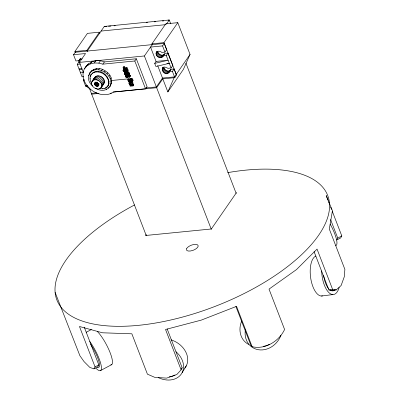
<?xml version="1.0" encoding="UTF-8"?>
<svg xmlns="http://www.w3.org/2000/svg" width="400" height="400" viewBox="0 0 400 400"><rect width="100%" height="100%" fill="white"/><g stroke="black" fill="none" stroke-linecap="round" stroke-linejoin="round"><path stroke-width="0.6" d="M129.985 80.085C132.055 81.53 127.975 82.26 128.415 80.24M126.34 72.975C128.44 74.565 124.97 75.925 124.365 73.91C124.05 71.585 128.635 72.26 128.605 74.37L128.115 74.42C127.99 72.47 125.585 73.01 124.31 73.235L125.255 71.875L124.295 73.665M126.845 74.64L127.685 73.11L127 74.095M127.885 76.725C129.595 75.92 128.175 75.8 127.505 77.655C121.87 76.99 128.915 72.82 129.675 77.135L129.185 77.185C129.06 75.235 126.65 75.77 125.38 76L126.32 74.64L126.045 75.44M124.165 69.16L123.485 70.145L123.57 70.64L124.175 71.35L125.26 71.59C123.045 69.825 127.01 68.66 127.305 70.895C127.01 73.54 121.18 71.39 123.675 69.205L124.165 69.16L124.355 69.87L125.085 70.475M125.38 69.865L125.44 68.935L124.65 70.115M83.16 72.33C81.115 87.31 100.785 100.545 113.59 92.035L145.555 88.865L147.085 86.65L136.325 58.77L104.365 61.935C95.765 58.115 85.205 63.075 83.16 72.33L83.77 71.445M95.485 88.145C108.95 96.625 118.525 78.39 105.165 70.89C94.095 62.9 81.92 76.565 92.52 85.96M91.7 83.485C89.955 80.895 89.23 77.23 91.15 74.535L90.09 76.93M91.585 82.465C91.145 85.715 94.1 88.5 97.135 88.985C101.08 89.64 102.96 85.155 104.44 82.345C104.88 79.095 101.925 76.31 98.89 75.825C94.945 75.17 93.07 79.655 91.585 82.465L92.61 80.985M94.705 83.145C96.22 81.055 100.12 84 98.3 85.955C96.13 87.48 93.005 83.95 95.385 82.16M101.32 87.325C103.725 82.33 95.38 76.885 91.98 81.425M107.94 85.84C111.85 77.33 99.45 68.155 92.115 73.495C104.4 63.295 118.98 90.855 99.285 88.635M109.995 86.43C115.275 75.44 96.92 63.465 89.44 73.455M169.69 71.39C164.075 79.91 157.485 62.325 167.94 68.325L171.1 68.01L172.79 65.565L167.98 53.095L164.82 53.405C163.745 56.03 161.16 59.21 158.12 56.97C156.185 55.885 155.215 53.05 157.025 51.385M110.965 81.575L111.715 80.49L131.285 78.575L132.125 78.79L132.825 79.695L133.015 80.515L132.335 81.5C131.13 80.475 131.24 78.915 128.02 80.275L128.355 81.415L129.67 82.01L130.8 81.76L131.78 80.28L130.8 81.76M129.845 84.22C127.725 83.205 130.145 81.595 131.655 82.32L132.335 81.335L132.515 81.8L131.83 82.785C128.005 82.11 129.67 85.215 132.26 83.89L132.94 82.905L133.12 83.37L132.435 84.355L130.425 84.57L130.135 85.065L130.725 85.67L132.865 85.455L133.545 84.47L133.725 84.935L133.04 85.92L130.18 86.205L130 85.74L130.32 85.71L129.58 84.545L130.525 83.235M127.2 71.505C128.76 70.575 127.735 68.39 126.145 68.63M113.04 92.035L156.655 87.715L162.785 78.845L174.82 77.655L176.52 75.19L174.105 68.975L170.945 69.285L168.51 72.96M156.345 52.37C157.6 50.505 160.395 51.07 161.81 52.45L164.97 52.135L166.665 49.685L164.27 43.435L75.225 52.255L73.52 54.72L75.93 60.955L79.09 60.64L80.015 59.01M85.65 67.58L86.035 66.565M89.54 74.085L90.19 72.37M94.705 77.485L93.63 79.51M169.01 72.375L170.945 69.285M157.7 65.665L167.83 91.915L174.52 76.88L190.05 54.42L177.795 22.665L165.76 23.855L151.935 43.855L152.385 45.01M190.05 54.42L183.36 69.455L167.83 91.915M129.725 81.835L129.825 82.66M55.12 292.415L79.9 355.73L84.025 361.575L89.825 367.41L93.945 368.865L95.04 366.86L79.465 326.5L102.5 332.79L131.855 333.81L147.43 374.17L154.75 377.345L166.625 378.12L176.815 374.515L181.105 369.85L182.17 367.81L167.15 328.885M84.265 327.155L98.835 364.915L97.855 366.77L93.945 368.865M341.795 235.915L337.755 238.13L336.775 239.98L340.695 237.92L341.795 235.915L332.225 211.125M127.505 77.655L128.07 76.86L127.41 75.74M130.955 81.62L131.03 80.83L130.38 80.045M182.135 372.635L186.31 365.79M75.365 52.625L74.92 51.47L87.44 33.365L99.47 32.175L99.92 33.33M79.33 59.995L80.51 58.425M79.09 60.64L80.45 58.67M83.635 76.675L82.055 76.83L77.245 64.36L78.945 61.9L80 61.795M74.92 51.47L86.9 50.36L99.47 32.175M83.365 72.6L79.425 62.395L85.555 53.525L73.52 54.72M87.255 51.065L104.285 26.435L169.26 20L170.6 23.465M84.505 68.785L88.47 63.705M86.935 65.925L90.29 63.945L91.825 61.725M90.29 63.945L94.34 62.98L95.87 60.765M88.18 86.235L85.775 86.475L83.37 80.24L84.05 79.255M91.005 71.615L91.755 70.53M88.575 75.74L89.32 74.655M93.165 70.34L93.915 69.255M94.34 62.98L98.805 63.1L100.335 60.885M93.915 72.43L94.255 71.94M95.77 69.72L96.52 68.635M90 79.075L90.34 78.58M96.09 71.915L96.43 71.425M98.645 69.795L99.395 68.71M98.805 63.1L102.83 64.15L104.365 61.935M98.485 71.98L98.825 71.485M92.69 80.59L95.415 76.65M93.675 80.01L96.395 76.07M94.86 79.73L97.58 75.79M101.595 70.565L102.345 69.48M100.94 72.62L101.28 72.125M96.165 79.765L98.89 75.825M94.54 83.58L95.56 82.1M94.52 84.065L95.88 82.095M97.505 80.115L100.23 76.17M94.645 84.575L96.35 82.11M94.905 85.07L96.95 82.115M104.415 71.97L105.165 70.89M103.29 73.795L103.63 73.3M95.29 85.515L97.33 82.56M98.785 80.75L101.51 76.81M95.76 85.885L97.805 82.93M96.295 86.15L98.34 83.195M99.925 81.64L102.645 77.7M96.855 86.295L98.555 83.835M97.4 86.31L99.1 83.85M97.89 86.195L98.915 84.715M105.375 75.42L105.715 74.925M98.3 85.955L98.98 84.97M100.835 82.71L103.56 78.77M106.915 73.92L107.665 72.84M101.465 83.9L104.19 79.96M107.05 77.385L107.39 76.895M101.765 85.12L104.49 81.175M101.715 86.285L104.44 82.345M100.61 88.16L104.045 83.385M100.265 88.89L100.605 88.4M108.925 76.285L109.67 75.2M108.2 79.56L108.54 79.07M102.665 88.955L103.005 88.46M110.305 78.895L111.055 77.81M108.75 81.795L109.09 81.305M104.835 88.44L106.975 86.885L108.28 85.35M108.66 83.94L109 83.445M106.635 87.375L106.975 86.885M106.265 89.545L106.765 88.825M110.86 84.145L111.61 83.06M108.425 88.27L109.175 87.19M127.01 67.54L126.33 68.525L126.51 68.99L123.65 69.275L123.47 68.81L123.895 68.77L123.1 67.81L123.78 66.825L124.28 66.775L124.98 67.745L127.01 67.54L127.19 68.005L126.045 69.655M123.12 67.89L123.78 66.825M123.155 68L123.8 66.905M126.33 68.525L124.09 68.57L123.6 67.76L124.28 66.775M123.635 67.895L124.315 66.91M123.685 68.035L124.365 67.05M123.78 68.22L124.46 67.235M123.915 68.4L124.595 67.415M124.09 68.57L124.77 67.585M123.025 70.385L123.675 69.205M124.3 68.73L124.98 67.745M123.495 70.365L124.18 69.38M123.57 70.64L124.25 69.655M123.675 70.855L124.355 69.87M123.81 71.045L124.49 70.06M123.975 71.21L125.615 68.785M124.595 70.47L125.28 69.485M124.175 71.35L124.86 70.365M124.405 71.46L125.765 69.56M124.6 70.295C127.52 68.78 126.735 73.3 125.09 70.665L126.44 68.625M125.16 70.92L125.77 69.68M126.315 69.745L126.995 68.76M125.345 71.25L126.025 70.265L125.84 69.935M126.56 69.87L127.24 68.885M124.28 73.44L124.96 72.455M125.625 71.555L126.305 70.57L126.9 70.5L126.22 71.485M124.83 72.705L125.51 71.72M126.78 70.03L127.46 69.045M125.735 71.55L126.415 70.565M125.185 72.59L126.55 70.555M110.64 93.775L111.25 92.885M126.97 70.21L127.65 69.225M125.98 73.01C128.195 74.915 122.99 74.765 125.465 72.885M126.48 71.4L127.8 69.435M124.855 74.01L125.535 73.025L126.6 73.46L125.92 74.445M127.235 70.655L127.915 69.67M124.95 74.135L125.63 73.15M126.125 72.495L126.805 71.51L128.44 71.985L129.29 73.385L128.605 74.37M125.06 74.245L125.745 73.26M127.305 70.895L127.985 69.91M126.765 71.855L128.005 70.135M125.2 74.33L125.88 73.345M127.025 71.695L127.97 70.335M125.355 74.4L126.035 73.415M126.59 72.53L127.27 71.545M125.525 74.44L126.205 73.455M102.83 64.15L134.795 60.985L136.325 58.77M127.025 72.615L127.705 71.63M127.41 72.76L128.09 71.775M126.135 74.945L126.815 73.96M125.9 75.47L126.935 74.37L129.155 74.54L130.315 75.94L129.675 77.135M127.76 72.97L128.44 71.985M126.255 75.355L127.68 73.285M128.06 73.23L128.74 72.24M127.045 75.775C129.26 77.675 124.055 77.53 126.535 75.65M126.72 75.28L127.4 74.295M125.92 76.775L126.605 75.79L127.885 76.19L127.2 77.175M126.015 76.9L126.695 75.915M127.19 75.26L127.87 74.275M128.305 73.55L128.985 72.565L129.25 73.175L128.57 74.16M126.13 77.01L126.81 76.025M126.265 77.095L126.945 76.11M128.5 73.95L129.18 72.965M127.655 75.295L128.335 74.31M126.42 77.16L127.1 76.175M126.595 77.205L127.275 76.22M128.09 75.38L128.775 74.395M126.99 77.21L127.67 76.225M128.475 75.525L129.155 74.54M128.83 75.735L129.51 74.75M127.74 77.555L128.75 76.05M127.91 77.405L128.7 76.23M129.125 75.99L129.805 75.005M129.37 76.315L130.055 75.33L130.315 75.94L129.635 76.925M129.565 76.71L130.245 75.725M128.02 80.275L127.72 79.825L128.4 78.84L128.57 79.275M79.425 62.395L144.405 55.96L152.235 44.63M166.38 24.165L169.26 20L168.255 20.235M128.415 80.57L129.095 79.585M128.49 80.87C128.98 79.03 129.42 80.805 130.505 80.54L129.82 81.525M128.57 81.035L129.25 80.05M128.68 81.175L129.36 80.19M128.81 81.3L129.495 80.315M128.975 81.4L129.655 80.415M127.72 79.825L130.255 79.575L130.935 78.59M129.155 81.47L129.835 80.485M130.255 79.575L131.285 78.575M129.36 81.515L130.04 80.53M130.6 79.56L131.595 78.605M128.98 82.95L129.835 81.72M130.915 79.59L131.875 78.675M128.96 83.095L129.985 81.63M128.975 83.25L129.655 82.265M129.505 82.55L130.19 81.565M131.195 79.66L131.44 79.775L132.125 78.79M132.335 81.5L131.66 79.935L132.34 78.95M129.49 83.355L130.17 82.37M131.09 81.06L131.775 80.075M130.59 81.875L131.635 80.635M131.845 80.135L132.53 79.15M129.53 83.495L130.21 82.51M129.61 83.645L130.29 82.66L130.815 83.125L132.94 82.905M132.01 80.385L132.69 79.4M129.74 83.795L130.42 82.81M132.145 80.68L132.825 79.695M130.135 84.11L130.815 83.125M132.27 81.095L132.95 80.11M130.235 84.095L130.915 83.11M130.375 84.075L131.055 83.09M130.135 85.065L130.815 84.08M130.22 85.215L130.9 84.23L131.41 84.685L133.545 84.47M130.355 85.37L131.035 84.385M130.725 85.67L131.41 84.685M156.07 53.095L157.09 51.62M156.035 53.915L157.735 51.45C158.05 54.425 162.55 56.715 164.585 54.035L163.225 56.005M151.935 43.855L163.97 42.66L177.795 22.665M156.245 54.77L157.945 52.305M166.885 63.565L169.29 63.325L155.895 66.49L154.7 63.39L156.06 61.42L150.535 47.09L162.565 45.9L164.27 43.435M156.685 55.6L158.385 53.135M157.325 56.35L159.025 53.885M158.12 56.97L159.82 54.51M159.015 57.42L160.72 54.955M159.955 57.665L161.655 55.2M160.87 57.685L162.57 55.225M161.695 57.49L163.4 55.025M162.385 57.085L164.085 54.62M163.125 55.855L166.285 55.54L167.98 53.095M162.47 68.25L163.15 67.26M162.195 68.975L163.215 67.495M162.16 69.79L163.865 67.33C164.235 70.065 167.81 72.175 170.215 70.5M162.37 70.645L164.075 68.185M162.81 71.475L164.515 69.015M163.45 72.225L165.15 69.765M164.245 72.85L165.945 70.385M165.14 73.295L166.845 70.835M166.08 73.54L167.785 71.075M166.995 73.565L168.695 71.1M167.825 73.365L169.525 70.905M169.255 71.735L172.415 71.42L174.105 68.975M146.25 234.475L145.54 235.5L211.32 228.985L236.52 192.535M90.81 75.03L92.455 73M109.96 86.265L110.74 85.345M181.395 368.665L182.17 367.81M127.885 70.52L127.445 70.87M314.075 251.615L328.87 289.96L332.185 290.415L336.245 289.91L341.11 285.53L344.28 276.77L344.88 269.385L329.31 229.03L332.44 210.77L326.22 195.56L328 200.17M127.525 73.655L127.12 73.905M125.31 70.215L125.09 70.665M79.83 59.41L82.26 58.835M125.125 73.155L124.785 73.87M126.195 75.92L125.855 76.635M86.14 332.32L91.405 329.52M100.61 370.535L111.665 364.65M95.04 366.86L98.835 364.915M131.01 80.97L131.275 80.89M154.7 63.39L168.095 60.23L156.06 61.42M328.87 289.96L332.615 289.445L336.245 289.91M321.485 296.015L332.955 294.565M114.025 25.815L115.265 25.69M146.28 22.62L147.52 22.495M154.34 21.82L155.58 21.7M162.405 21.02L163.645 20.9M101.085 31.065L165.44 24.69M77.245 64.36L80.405 64.05M82.06 68.75L79.05 69.045L82.015 69.265M123.1 67.81L123.6 67.76M122.995 70.195L123.485 70.145M128.8 73.435L129.29 73.385M83.37 80.24L84.42 80.135M90.445 89.33L85.475 85.7L87.28 85.52M174.52 76.88L162.49 78.07L156.36 86.94L145.84 87.98M130.45 81.52L132.335 81.335M91.38 93.375L96.95 92.82M91.68 94.15L98.985 93.425M85.475 85.7L87.27 85.53M104.285 26.435L106.71 26.3M108.525 26.2L110.95 26.065M132.5 80.54L133.015 80.515M80.245 72.145L83.21 72.36M235.9 306.48L250.92 345.41L252.11 346.71C265.16 349.825 279.065 341.25 284.595 329.475L269.02 289.115L296.48 269.585L317.045 249.09L332.615 289.445M124.285 67.565L124.575 67.785M129.36 75.11L129.67 75.475M126.025 70.265L126.305 70.57M127.34 69.445L127.495 69.71M328.67 201.9L329.555 204.205M330.67 207.09L331.56 209.395M330.585 219.535L337.755 238.13M185.925 63.19L236.17 193.4M163.97 42.66L176.225 74.415M162.565 45.9L164.97 52.135M166.285 55.54L171.1 68.01M172.415 71.42L174.82 77.655M144.405 55.96L211.315 229.36M252.11 346.71L236.535 306.355L201.24 320.125L165.535 329.49L181.105 369.85M134.795 60.985L145.555 88.865M131.655 82.32L131.83 82.785M132.26 83.89L132.435 84.355M132.865 85.455L133.04 85.92M86.9 50.36L87.345 51.515M89.27 87.91L146.335 235.795M78.485 60.71L79.155 62.445M227.7 172.64A145.145 62.945 -21.1 0 1 309.125 247.055A145.145 62.945 -21.1 0 1 89.605 323.185A145.145 62.945 -21.1 0 1 134.56 204.94M339.17 287.405A20.27 8.99 82.8 0 1 328.94 292.655A20.27 8.99 82.8 0 1 321.67 270.88M335.02 289.92A16.585 7.355 82.8 0 1 329.955 289.895M328.66 288.675A16.585 7.355 82.8 0 1 323.66 275.535M322.525 295.885A20.27 8.99 82.8 0 1 310.8 278.75A20.27 8.99 82.8 0 1 315.905 256.035M330.16 224.025A20.27 4.88 62.1 0 1 335.675 245.635M89.755 341.49A20.27 4.855 62 0 1 101 364.67A20.27 4.855 62 0 1 95.725 368.05M90.58 344.355A16.585 3.975 62 0 1 98.755 360.86A16.585 3.975 62 0 1 97.24 367.145M97.34 331.445A20.27 4.855 62 0 1 109.835 351.965A20.27 4.855 62 0 1 110.805 364.84M280.955 335.24A20.27 17.59 -53.5 0 1 258.62 349.76A20.27 17.59 -53.5 0 1 245.385 329.825M269.465 344.295A16.585 14.39 -53.5 0 1 263.25 346.34M248.78 344.48A20.27 17.59 -53.5 0 1 241.69 321.04M175.995 351.75A20.27 15.875 31.4 0 1 181.305 374.025A20.27 15.875 31.4 0 1 158.17 377.555M175.04 375.005A16.585 12.99 31.4 0 1 169.17 376.87M170.985 339.85A20.27 15.875 31.4 0 1 184.78 368.1M186.69 248.54L186.46 249.095A6.22 2.7 -21.1 0 0 192.48 250.51L193.495 250.14A6.22 2.7 -21.1 0 0 197.875 246.9L198.11 246.345A6.22 2.7 -21.1 0 0 192.09 244.93L191.07 245.3A6.22 2.7 -21.1 0 0 186.69 248.54"/></g></svg>
